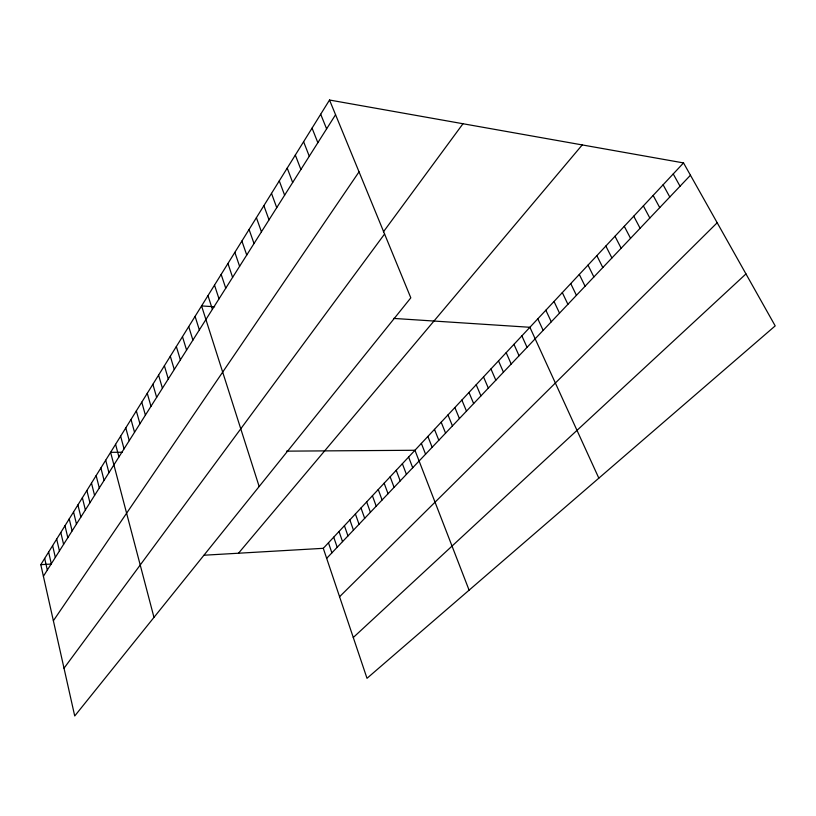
<?xml version="1.0" encoding="UTF-8"?>
<svg xmlns="http://www.w3.org/2000/svg" width="816" height="816" viewBox="0 0 816 816"><rect width="100%" height="100%" fill="white"/><g stroke="black" fill="none" stroke-linecap="round" stroke-linejoin="round"><path stroke-width="1.22" d="M329.521 100.021L410.815 297.84L74.725 715.979L40.8 564.662L329.521 100.021L683.533 162.925L775.2 325.89L367.006 678.31L323.289 548.321L683.533 162.925M43.401 576.259L335.56 114.73M53.377 620.752L359.04 171.85M383.418 231.846L462.988 123.736M64.015 668.233L384.581 234.008M238.486 553.228L582.236 144.922M326.665 558.358L690.469 175.236M339.578 596.731L717.193 222.748M353.287 637.5L745.967 273.921M40.8 564.662L51.449 564.05M204.082 555.217L323.289 548.321M122.369 452.258L110.599 452.329L153.979 617.375M286.508 451.146L414.946 450.269L469.098 590.162M214.639 306.775L201.572 305.929L259.162 486.52M393.598 318.413L529.9 327.287L598.832 478.156M673.231 173.951L680.034 186.221M663.102 184.783L669.793 197.013M653.147 195.432L659.726 207.611M643.365 205.897L649.832 218.025M633.746 216.189L640.111 228.266M624.291 226.307L630.544 238.333M614.999 236.252L621.149 248.237M605.849 246.034L611.908 257.968M596.853 255.653L602.81 267.546M588.01 265.118L593.875 276.961M579.309 274.431L585.072 286.222M570.741 283.591L576.422 295.341M562.316 292.607L567.905 304.307M554.023 301.481L559.521 313.13M545.853 310.223L551.279 321.82M537.815 318.821L543.15 330.368M521.873 335.876L527.044 347.341M513.958 344.342L519.058 355.745M506.175 352.675L511.193 364.028M498.505 360.876L503.452 372.188M490.957 368.954L495.832 380.215M483.521 376.9L488.325 388.12M476.197 384.734L480.93 395.903M468.986 392.455L473.647 403.573M461.876 400.054L466.477 411.121M454.879 407.551L459.408 418.567M447.984 414.926L452.441 425.901M320.688 114.22L326.614 128.867M441.181 422.198L445.577 433.133M434.479 429.369L438.814 440.252M312.059 128.122L317.852 142.708M427.87 436.438L432.154 447.27M303.603 141.719L309.284 156.254M421.362 443.404L425.575 454.196M295.321 155.04L300.89 169.504M408.612 457.042L412.712 467.741M402.37 463.723L406.419 474.371M287.222 168.086L292.669 182.488M396.219 470.312L400.207 480.91M390.15 476.799L394.087 487.356M279.276 180.866L284.621 195.208M384.152 483.205L388.039 493.721M271.504 193.392L276.736 207.662M378.247 489.529L382.082 499.994M372.422 495.761L376.207 506.185M263.874 205.663L269.015 219.861M366.67 501.911L370.403 512.295M360.998 507.991L364.681 518.323M256.408 217.688L261.436 231.826M355.399 513.978L359.04 524.27M249.074 229.469L254.021 243.545M349.87 519.884L353.461 530.135M344.413 525.718L347.963 535.928M241.893 241.036L246.738 255.041M339.038 531.481L342.536 541.64M333.724 537.173L337.181 547.281M234.845 252.368L239.608 266.312M328.471 542.783L331.888 552.86M227.939 263.486L232.611 277.369M221.156 274.4L225.746 288.211M214.506 285.11L219.004 298.85M207.978 295.616L212.395 309.295M195.085 316.363L199.349 329.909M188.72 326.614L192.902 340.088M182.468 336.671L186.578 350.074M176.338 346.545L180.377 359.887M170.309 356.235L174.277 369.515M164.393 365.752L168.29 378.961M158.59 375.105L162.415 388.253M152.878 384.295L156.641 397.372M147.268 393.322L150.97 406.327M141.76 402.186L145.401 415.13M136.343 410.907L139.924 423.779M131.019 419.475L134.538 432.286M125.786 427.89L129.244 440.65M120.635 436.183L124.042 448.861M115.576 444.322L118.932 456.95M105.703 460.214L108.946 472.709M100.888 467.966L104.081 480.4M96.145 475.595L99.297 487.968M91.484 483.103L94.585 495.414M86.884 490.487L89.944 502.738M82.365 497.76L85.374 509.949M77.918 504.92L80.886 517.048M73.542 511.969L76.459 524.035M69.227 518.905L72.104 530.91M64.984 525.739L67.82 537.693M60.802 532.471L63.597 544.364M56.681 539.101L59.435 550.933M52.622 545.639L55.335 557.41M48.623 552.075L51.296 563.785M44.686 558.409L47.318 570.068"/></g></svg>
